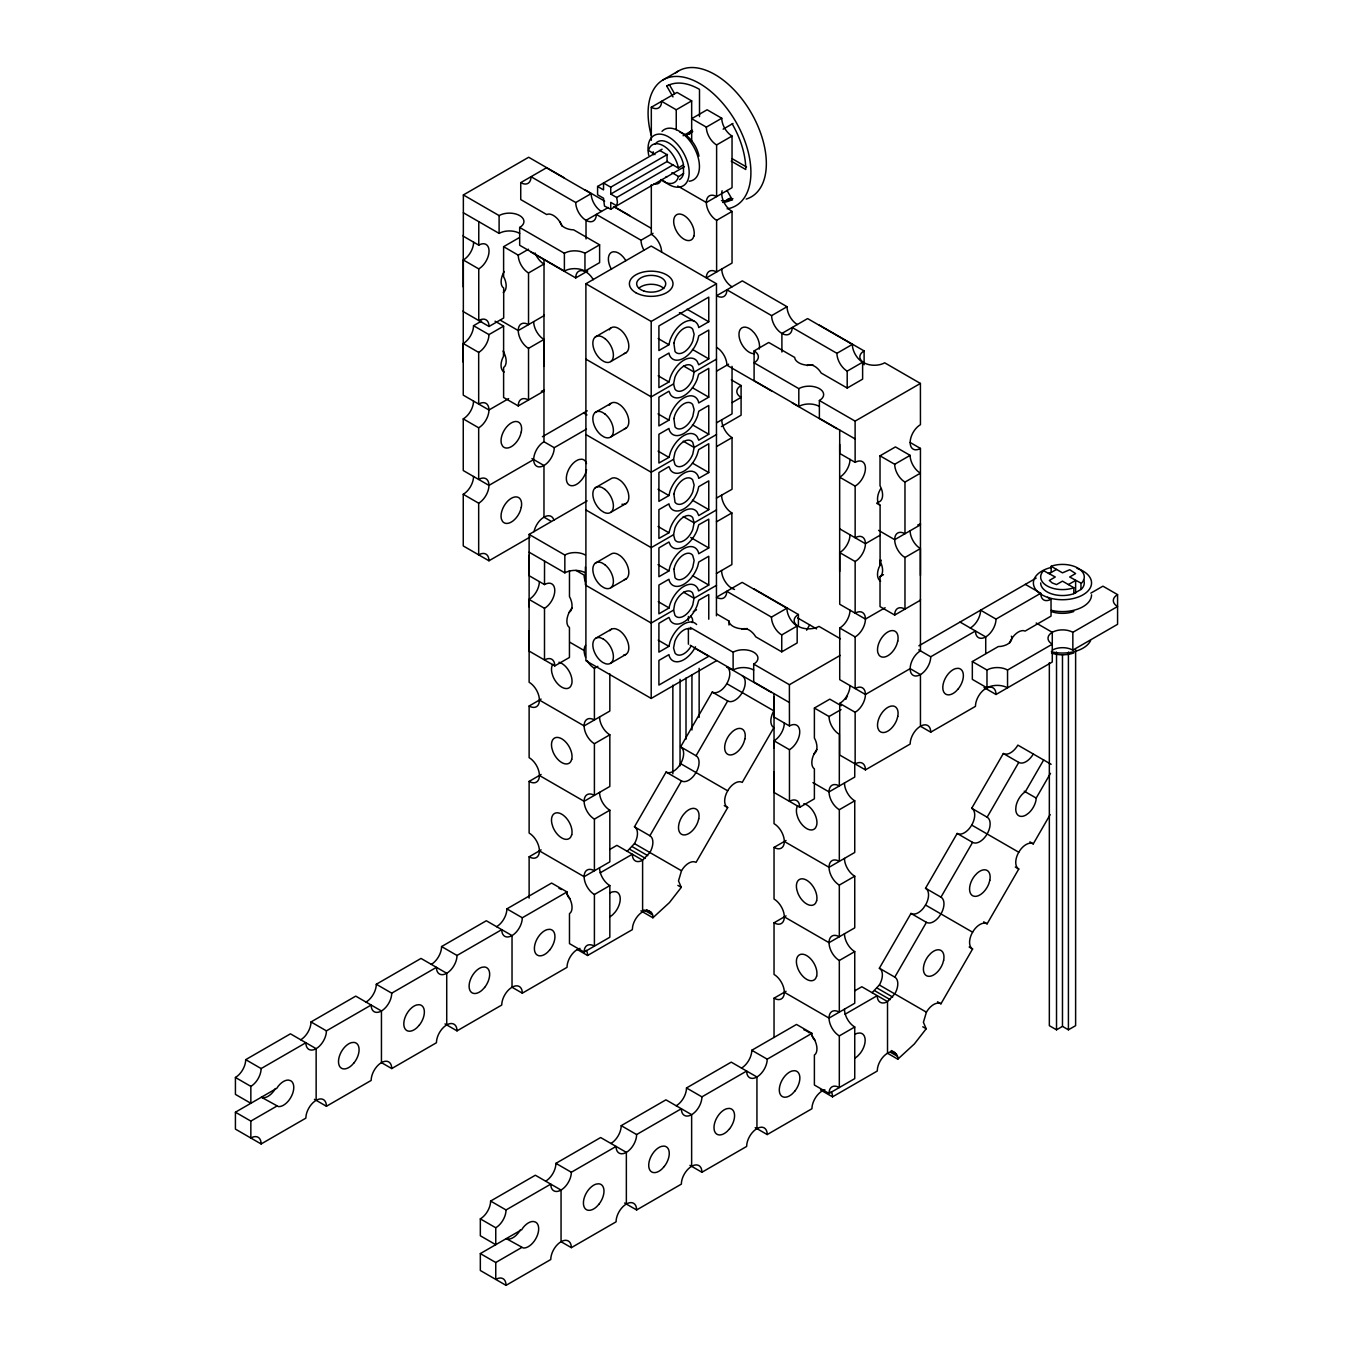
<?xml version="1.0" encoding="UTF-8"?>
<svg xmlns="http://www.w3.org/2000/svg" width="1353" height="1353" viewBox="0 0 1353 1353"><rect width="100%" height="100%" fill="white"/><g stroke="black" fill="none" stroke-linecap="round" stroke-linejoin="round"><path stroke-width="1.5" d="M473.533 476.476A14.545 8.389 -60 0 1 463.25 494.285L463.25 545.936L488.957 560.785L530.105 537.023M473.533 401.08A14.545 8.389 -60 0 1 463.25 418.889L463.25 470.54L488.957 485.389L533.691 459.563A14.545 8.389 -60 0 1 543.974 441.754L543.974 390.104A14.545 8.389 -60 0 1 541.301 391.237M481.668 320.999L473.533 325.701A14.545 8.389 -60 0 1 463.25 343.51L463.25 395.144L488.957 409.993L508.643 398.628M504.145 372.024A14.545 8.389 -60 0 1 502.352 358.748L503.604 356.093L503.604 326.141L488.957 334.597A14.545 8.389 -60 0 1 478.674 352.406L478.674 404.057A14.545 8.389 -60 0 1 488.957 409.993A14.545 8.389 -60 0 1 478.674 427.802L478.674 479.452A14.545 8.389 -60 0 1 488.957 485.389A14.545 8.389 -60 0 1 478.674 503.198L478.674 554.848A14.545 8.389 -60 0 1 488.957 560.785M529.124 898.121L529.124 856.804A14.545 8.389 60 0 0 539.407 850.868L584.124 876.693A14.545 8.389 60 0 0 594.407 894.502L594.407 946.136A14.545 8.389 60 0 0 584.124 952.072L569.478 943.616L569.478 913.664L570.729 912.463A14.545 8.389 60 0 0 570.611 900.523L568.953 897.124A14.545 8.389 60 0 0 566.806 894.029M599.548 792.384A14.545 8.389 60 0 0 609.831 810.193L609.831 861.844L584.124 876.693A14.545 8.389 60 0 1 594.407 870.757L594.407 819.106A14.545 8.389 60 0 1 584.124 801.297L539.407 775.472A14.545 8.389 60 0 1 529.124 781.408L529.124 833.059A14.545 8.389 60 0 1 539.407 850.868M599.548 716.989A14.545 8.389 60 0 0 609.831 734.797L609.831 786.448L584.124 801.297A14.545 8.389 60 0 1 594.407 795.361L594.407 743.71A14.545 8.389 60 0 1 584.124 725.901L539.407 700.076A14.545 8.389 60 0 1 529.124 706.012L529.124 757.663A14.545 8.389 60 0 1 539.407 775.472M529.124 630.616L529.124 682.267A14.545 8.389 60 0 1 539.407 700.076M529.124 606.871L529.124 555.22M543.974 366.359L543.974 314.708M569.478 570.645L569.478 596.622L570.611 598.939A14.545 8.389 60 0 1 570.729 610.88L569.123 612.435M587.134 660.636A14.545 8.389 60 0 0 594.407 668.314L594.407 719.965A14.545 8.389 60 0 0 584.124 725.901L609.831 711.052L609.831 673.879M599.548 867.78A14.545 8.389 60 0 0 609.831 885.589L609.831 937.24L584.124 952.072M774.034 1037.447L774.034 998.193A14.545 8.389 60 0 0 784.317 992.256L829.034 1018.082A14.545 8.389 60 0 0 839.317 1035.891L839.317 1087.541A14.545 8.389 60 0 0 829.034 1093.478L814.388 1085.021L814.388 1055.069L815.639 1053.852A14.545 8.389 60 0 0 815.521 1041.911L813.863 1038.512A14.545 8.389 60 0 0 811.715 1035.417M844.458 933.79A14.545 8.389 60 0 0 854.741 951.599L854.741 1003.25L829.034 1018.082A14.545 8.389 60 0 1 839.317 1012.145L839.317 960.495A14.545 8.389 60 0 1 829.034 942.686L784.317 916.86A14.545 8.389 60 0 1 774.034 922.797L774.034 974.448A14.545 8.389 60 0 1 784.317 992.256M844.458 858.394A14.545 8.389 60 0 0 854.741 876.203L854.741 927.854L829.034 942.686A14.545 8.389 60 0 1 839.317 936.75L839.317 885.099A14.545 8.389 60 0 1 829.034 867.29L784.317 841.465A14.545 8.389 60 0 1 774.034 847.401L774.034 899.052A14.545 8.389 60 0 1 784.317 916.86M774.034 772.022L774.034 823.656A14.545 8.389 60 0 1 784.317 841.465M774.034 748.277L774.034 696.626M841.211 705.725L829.812 699.146L814.388 708.042L814.388 738.028L815.521 740.345A14.545 8.389 60 0 1 815.639 752.285L814.032 753.841M812.933 782.609L829.034 791.894A14.545 8.389 60 0 0 839.317 809.703L839.317 861.354A14.545 8.389 60 0 0 829.034 867.29L854.741 852.458L854.741 800.807A14.545 8.389 60 0 1 844.458 782.998M850.005 685.582A14.545 8.389 -60 0 1 839.723 703.391L839.723 755.042L865.43 769.874L910.163 744.049A14.545 8.389 -60 0 1 920.446 726.24L920.446 674.606A14.545 8.389 -60 0 0 930.729 656.78L975.462 630.972A14.545 8.389 -60 0 0 985.728 636.908L985.728 653.431M850.005 610.186A14.545 8.389 -60 0 1 839.723 627.995L839.723 679.646L865.43 694.478L910.163 668.653A14.545 8.389 -60 0 1 920.446 650.844L920.446 599.21M850.005 534.79A14.545 8.389 -60 0 1 839.723 552.599L839.723 604.25L865.43 619.082L885.116 607.734M844.458 1009.186A14.545 8.389 60 0 0 854.741 1026.995L854.741 1078.629L829.034 1093.478M854.741 762.602L854.741 777.062L829.034 791.894A14.545 8.389 60 0 1 839.317 785.958L839.317 734.324A14.545 8.389 60 0 1 829.034 716.515L814.388 708.042M880.448 489.042L878.824 492.458A14.545 8.389 -60 0 0 878.96 504.246L880.093 505.261L880.093 535.23L865.43 543.703A14.545 8.389 -60 0 1 855.147 561.512L855.147 613.146A14.545 8.389 -60 0 1 865.43 619.082A14.545 8.389 -60 0 1 855.147 636.908L855.147 688.542A14.545 8.389 -60 0 1 865.43 694.478A14.545 8.389 -60 0 1 855.147 712.287L855.147 763.938A14.545 8.389 -60 0 1 865.43 769.874M880.093 535.23L880.093 565.182L878.824 567.854A14.545 8.389 -60 0 0 880.617 581.13M920.446 575.465L920.446 523.814A14.545 8.389 -60 0 1 917.791 524.947M1025.32 584.361L1040.745 593.274A14.545 8.389 -60 0 0 1051.027 599.21L1051.027 616.122L1025.1 631.09L1023.409 630.616A14.545 8.389 -60 0 0 1013.126 636.705L1011.029 639.834A14.545 8.389 -60 0 0 1009.423 643.233M564.387 177.886L528.668 157.252L463.369 194.95L463.335 236.234L478.759 245.147A14.545 8.389 -60 0 1 489.042 251.083A14.545 8.389 -60 0 1 478.759 268.892L478.759 320.526A14.545 8.389 -60 0 1 489.042 326.462L503.688 318.006L503.688 288.054L502.437 286.853A14.545 8.389 -60 0 1 504.212 271.513M478.759 245.147L478.793 221.672M587.151 500.898L529.124 534.401L529.091 575.685L544.498 584.581A14.545 8.389 -60 0 1 554.781 590.517A14.545 8.389 -60 0 1 544.498 608.326L544.498 659.976A14.545 8.389 -60 0 1 554.781 665.913L569.444 657.457L569.444 627.504L568.192 626.287A14.545 8.389 -60 0 1 572.116 607.852M544.498 584.581L544.549 561.106M673.608 610.102L674.741 603.912A14.545 8.389 -60 0 1 692.533 592.834L694.106 597.789L692.753 604.977A14.545 8.389 -60 0 1 674.927 615.26L673.608 610.102L651.199 623.04L585.9 585.342M1050.486 773.358L1036.195 798.084L1035.992 800.299A14.545 8.389 -60 0 1 1028.804 812.95L1026.149 814.929A14.545 8.389 -60 0 1 1015.748 809.212L1016.052 805.948A14.545 8.389 -60 0 1 1023.24 793.298L1025.32 791.759L1043.653 759.997M673.557 383.948L674.927 377.216A14.545 8.389 -60 0 1 692.753 366.934L694.123 372.075L692.753 378.806A14.545 8.389 -60 0 1 674.927 389.089L673.557 383.948L651.199 396.852L585.9 359.154M673.557 459.344L674.927 452.612A14.545 8.389 -60 0 1 692.753 442.33L694.123 447.471L692.753 454.202A14.545 8.389 -60 0 1 674.927 464.485L673.557 459.344L651.199 472.248L585.9 434.55M673.557 534.723L674.927 527.991A14.545 8.389 -60 0 1 692.753 517.709L694.123 522.85L692.753 529.581A14.545 8.389 -60 0 1 674.927 539.864L673.557 534.723L651.199 547.644L585.9 509.946M683.536 173.438L678.343 176.837A21.817 12.6 60 0 1 660.771 179.611M669.109 607.937L669.532 605.823A21.817 12.6 -60 0 1 683.671 586.475A21.817 12.6 -60 0 1 698.03 589.012L698.571 590.94L708.769 585.037L708.769 556.252L698.757 562.036L697.725 566.247A21.817 12.6 -60 0 1 682.927 584.8A21.817 12.6 -60 0 1 669.261 580.741L668.974 579.236L658.911 585.037L658.911 613.839L669.109 607.937L658.234 601.662M668.923 344.761L669.955 340.55A21.817 12.6 -60 0 1 684.753 322.014A21.817 12.6 -60 0 1 698.419 326.056L698.706 327.561L708.769 321.76L708.769 297.119L658.911 325.921L658.911 350.545L668.923 344.761L658.184 338.554M668.923 420.157L669.955 415.946A21.817 12.6 -60 0 1 684.753 397.393A21.817 12.6 -60 0 1 698.419 401.452L698.706 402.957L708.769 397.156L708.769 368.354L698.689 374.189L697.201 379.195A21.817 12.6 -60 0 1 670.479 394.619L668.94 391.22L658.911 397.156L658.911 425.941L668.923 420.157L658.048 413.883M668.923 495.553L669.955 491.342A21.817 12.6 -60 0 1 684.753 472.789A21.817 12.6 -60 0 1 698.419 476.848L698.706 478.353L708.769 472.552L708.769 443.75L698.689 449.585L697.201 454.591A21.817 12.6 -60 0 1 670.479 470.015L668.94 466.616L658.911 472.552L658.911 501.337L668.923 495.553L658.048 489.279M668.923 570.949L669.955 566.721A21.817 12.6 -60 0 1 684.753 548.185A21.817 12.6 -60 0 1 698.419 552.244L698.706 553.749L708.769 547.931L708.769 519.146L698.74 524.795L697.201 529.987A21.817 12.6 -60 0 1 670.479 545.411L668.94 542.012L658.911 547.931L658.911 576.733L668.923 570.949L658.048 564.658M708.769 619.217L708.769 594.542L698.74 600.191L697.201 605.383A21.817 12.6 -60 0 1 670.479 620.807L668.94 617.391L658.911 623.327L658.911 652.129L668.923 646.345L669.955 642.117A21.817 12.6 -60 0 1 696.609 624.528M668.94 382.003L670.479 376.81A21.817 12.6 -60 0 1 697.201 361.386L698.74 364.803L708.769 358.866L708.769 330.064L698.757 335.848L697.725 340.077A21.817 12.6 -60 0 1 682.927 358.613A21.817 12.6 -60 0 1 669.261 354.554L668.974 353.048L658.911 358.866L658.911 387.651L668.94 382.003L658.201 375.796M668.94 457.399L670.479 452.206A21.817 12.6 -60 0 1 697.201 436.782L698.74 440.182L708.769 434.262L708.769 405.46L698.757 411.244L697.725 415.472A21.817 12.6 -60 0 1 682.927 434.009A21.817 12.6 -60 0 1 669.261 429.95L668.974 428.444L658.911 434.262L658.911 463.047L668.94 457.399L658.065 451.107M668.94 532.778L670.479 527.602A21.817 12.6 -60 0 1 697.201 512.178L698.74 515.578L708.769 509.641L708.769 480.856L698.757 486.64L697.725 490.851A21.817 12.6 -60 0 1 682.927 509.404A21.817 12.6 -60 0 1 669.261 505.346L668.974 503.84L658.911 509.641L658.911 538.443L668.94 532.778L658.065 526.503M662.091 149.219L597.586 186.46L597.586 194.781L603.539 198.214L604.47 206.062L610.744 209.225L684.381 166.707M879.738 563.626L881.344 560.21M727.677 790.812A14.545 8.389 -60 0 1 742.222 782.406L773.848 727.626A14.545 8.389 -60 0 1 773.848 710.849L726.798 683.671A14.545 8.389 -60 0 1 712.253 692.076L680.627 746.856A14.545 8.389 -60 0 1 680.627 763.65L727.677 790.812A14.545 8.389 -60 0 0 727.677 807.606L696.051 862.385A14.545 8.389 -60 0 0 681.506 870.774L678.496 880.904L681.286 887.365L669.431 902.586L652.89 917.774L640.899 910.857M972.587 932.2A14.545 8.389 -60 0 1 987.132 923.811L1018.758 869.032A14.545 8.389 -60 0 1 1018.758 852.238L971.708 825.076A14.545 8.389 -60 0 1 957.163 833.465L925.537 888.245A14.545 8.389 -60 0 1 925.537 905.039L972.587 932.2A14.545 8.389 -60 0 0 972.587 948.994L940.961 1003.774A14.545 8.389 -60 0 0 926.416 1012.179L923.406 1022.31L926.196 1028.77L914.34 1043.975L897.8 1059.179L887.517 1053.243L887.517 1001.592L894.79 993.914A14.545 8.389 -60 0 0 894.79 977.12L926.416 922.34A14.545 8.389 -60 0 0 938.83 917.063L940.961 913.951A14.545 8.389 -60 0 0 940.961 897.157L972.587 842.378A14.545 8.389 -60 0 0 987.132 833.972A14.545 8.389 -60 0 0 987.132 817.195L1018.758 762.415A14.545 8.389 -60 0 0 1033.286 754.01M627.183 851.291L634.456 843.612A14.545 8.389 -60 0 0 634.456 826.818L666.082 772.039A14.545 8.389 -60 0 0 678.496 766.762L680.627 763.65M577.308 949.535L587.591 955.472L632.325 929.646L632.68 926.365A14.545 8.389 -60 0 1 642.607 911.837L642.607 860.187L649.88 852.508A14.545 8.389 -60 0 0 649.88 835.731L681.506 780.952A14.545 8.389 -60 0 0 693.92 775.658L696.051 772.546A14.545 8.389 -60 0 0 696.051 755.752L727.677 700.972A14.545 8.389 -60 0 0 742.222 692.584A14.545 8.389 -60 0 0 742.222 675.79M806.591 630.194L809.652 624.9M872.093 992.679L879.365 985.001A14.545 8.389 -60 0 0 879.365 968.224L910.992 913.444A14.545 8.389 -60 0 0 923.406 908.151L925.537 905.039M971.708 825.076A14.545 8.389 -60 0 0 971.708 808.282L1003.334 753.503A14.545 8.389 -60 0 0 1017.862 745.114L1051.129 764.31M1018.758 852.238A14.545 8.389 -60 0 1 1033.286 843.849L1050.165 814.624M1049.336 573.571L1056.524 569.41M503.248 292.485L504.855 290.929A14.545 8.389 60 0 0 504.737 278.989L503.604 276.672L503.604 246.686L519.028 237.79M910.112 530.765A14.545 8.389 60 0 0 920.395 548.574L920.395 600.225L894.688 615.057L880.025 606.601L880.025 576.632L881.158 575.617A14.545 8.389 60 0 0 881.293 563.829L879.687 560.413M1083.533 579.676A21.817 12.6 0 0 1 1081.368 589.231L1073.386 593.849A21.817 12.6 0 0 1 1040.66 582.94M663.139 79.844L678.563 70.931M673.016 96.926L666.775 86.135L669.346 84.647L674.538 93.645M562.222 226.357A14.545 8.389 60 0 0 560.565 222.957L558.417 219.862A14.545 8.389 60 0 0 548.134 214.078L546.697 214.552L520.736 199.567L520.736 182.638L546.443 167.806L591.16 193.631A14.545 8.389 60 0 0 601.442 211.44M651.317 140.306L651.317 107.242L677.024 92.41L691.671 100.866L691.671 140.661M651.317 107.242A14.545 8.389 60 0 0 661.6 101.306L676.246 109.779L691.671 100.866M683.113 135.757L691.671 130.818L690.419 132.019A14.545 8.389 60 0 0 689.421 134.336M685.43 135.757L692.753 131.529M520.736 182.638A14.545 8.389 60 0 0 531.019 176.702L575.735 202.527L591.16 193.631M721.758 118.235L707.095 109.779L691.671 118.675L706.334 127.131L721.758 118.235A14.545 8.389 60 0 0 732.041 136.044L732.041 187.695L706.334 202.527L677.701 186.004M610.744 209.225L610.744 202.358L616.68 205.791L617.425 202.071L616.68 197.487L610.744 194.054L610.744 187.188L667.469 154.445M610.744 194.054L667.469 161.295M723.128 129.161L732.971 123.478M616.68 197.487L673.405 164.728M503.604 246.686L518.25 255.159L528.533 249.223M608.309 207.483L586.018 220.336L586.018 238.94M722.096 190.756A14.545 8.389 60 0 0 732.041 211.44L732.041 263.074L706.334 277.923A14.545 8.389 60 0 1 716.616 271.987L716.616 220.336A14.545 8.389 60 0 1 706.334 202.527A14.545 8.389 60 0 1 716.616 196.591L716.616 144.94L732.041 136.044M659.841 150.521L667.046 154.682L667.046 161.548L678.343 168.06L683.485 164.643A21.817 12.6 60 0 0 670.598 144.162A21.817 12.6 60 0 0 655.224 144.044M500.356 320.221L518.25 330.555A14.545 8.389 60 0 1 528.533 324.619L528.533 272.968L543.957 264.055A14.545 8.389 60 0 1 535.061 252.977M519.67 227.456L564.387 253.282A14.545 8.389 0 0 1 584.953 253.282L599.616 244.825L599.616 262.634L584.953 271.09A14.545 8.389 0 0 0 564.387 271.09L519.67 245.265L519.67 227.456A14.545 8.389 0 0 0 519.67 215.584A14.545 8.389 0 0 0 499.105 215.584L463.369 194.95M531.019 252.098L575.735 277.923L587.743 270.989M575.735 202.527A14.545 8.389 60 0 0 586.018 220.336A14.545 8.389 60 0 0 596.301 214.4L641.034 240.225L653.025 233.308M721.487 200.582L725.208 200.954L730.028 198.164M716.481 660.738L651.199 698.436L585.9 660.738L585.9 283.758L651.199 246.06L716.481 283.758L716.447 615.818M716.616 220.336L732.041 211.44M503.079 350.985L504.737 354.385A14.545 8.389 60 0 1 504.855 366.325L503.604 367.526L503.604 397.478L518.25 405.934A14.545 8.389 60 0 1 528.533 399.998L528.533 348.364L543.957 339.451A14.545 8.389 60 0 1 533.674 321.642M595.32 336.982L610.744 328.069M585.9 283.758L651.199 321.456L716.481 283.758M518.25 405.934L543.957 391.102L543.957 339.451M610.93 361.454L626.354 352.541M542.401 436.715L587.253 410.822M595.32 412.377L610.744 403.465M787.04 306.708L742.323 280.883L716.616 295.732A14.545 8.389 60 0 0 726.899 289.796L771.616 315.621L787.04 306.708A14.545 8.389 60 0 0 797.323 324.517M534.029 531.678A14.545 8.389 -60 0 1 543.974 517.15L543.974 465.5A14.545 8.389 -60 0 0 554.256 447.691L586.458 429.104M716.481 359.154L694.123 372.075L683.485 365.936M716.616 371.128L728.607 364.194M819.377 406.441A14.545 8.389 0 0 0 798.811 406.441L754.095 380.616L754.095 350.934L768.741 342.478L794.685 357.446L795.107 359.137A14.545 8.389 0 0 0 805.509 365.006L809.28 365.259A14.545 8.389 0 0 0 813.035 364.955M610.93 436.85L626.354 427.937M732.159 402.568L741.089 397.393A14.545 8.389 0 0 1 741.089 385.52L731.33 379.889M595.32 487.756L610.744 478.861A14.545 8.389 60 0 1 617.763 478.81L620.452 480.518A14.545 8.389 60 0 1 628.807 496.111A14.545 8.389 60 0 1 621.957 504.263M716.616 422.779L732.041 413.866L732.041 366.359M781.899 352.017L781.899 333.43A14.545 8.389 60 0 0 792.181 327.494L836.915 353.319L852.339 344.406A14.545 8.389 60 0 0 862.622 362.215L862.622 379.144L847.198 388.04L821.254 373.073L819.58 370.654A14.545 8.389 60 0 0 809.297 364.853L807.2 365.564M721.42 426.567L741.089 415.202L741.089 385.52M716.481 434.55L694.123 447.471L683.248 441.179M716.616 446.524L732.041 437.611A14.545 8.389 60 0 1 721.758 419.802M847.198 388.04L847.198 371.128L862.622 362.215M610.93 512.246L626.354 503.333M595.32 563.152L610.744 554.256A14.545 8.389 60 0 1 617.763 554.206L620.452 555.914A14.545 8.389 60 0 1 628.604 569.867A14.545 8.389 60 0 1 624.342 579.642M716.447 498.09L732.041 489.262L732.041 437.611M754.095 350.934A14.545 8.389 0 0 1 754.095 362.807L798.811 388.632A14.545 8.389 0 0 1 819.377 388.632A14.545 8.389 0 0 1 819.377 400.505L855.113 421.121L920.412 383.44L920.446 424.673A14.545 8.389 -60 0 0 910.163 442.482L920.446 448.418L920.395 524.829L894.688 539.678L878.587 530.376M716.481 509.946L694.123 522.85L683.248 516.575M716.447 521.835L731.872 512.939A14.545 8.389 60 0 1 721.589 495.113M610.93 587.642L626.354 578.729M877.353 502.318A14.545 8.389 60 0 0 881.293 488.433L880.025 485.761L880.025 455.826L895.449 446.913L910.112 455.369A14.545 8.389 60 0 0 920.395 473.178L904.971 482.091L904.971 533.742A14.545 8.389 60 0 0 894.688 539.678A14.545 8.389 60 0 0 904.971 557.487L904.971 609.121A14.545 8.389 60 0 0 894.688 615.057M880.025 455.826L894.688 464.282L910.112 455.369M595.963 638.126L611.387 629.23M716.447 573.486L731.872 564.573L731.872 512.939M716.481 585.342L694.072 598.28L683.468 592.124M529.124 706.012L541.115 699.078M594.407 668.314L597.84 666.336M693.277 611.708L696.524 609.814M610.271 663.444L625.695 654.548M786.888 608.207L742.154 582.382L716.447 597.231A14.545 8.389 60 0 0 726.73 591.295L771.464 617.12L786.888 608.207A14.545 8.389 60 0 0 797.171 626.016L797.171 642.946L781.746 651.842L755.82 636.874L754.128 634.456A14.545 8.389 60 0 0 743.846 628.655L741.748 629.365M904.971 557.487L920.395 548.574M880.025 576.632L883.458 574.653M781.746 651.842L781.746 634.929L797.171 626.016M529.124 781.408L541.115 774.474M594.407 743.71L609.831 734.797M690.182 627.42L733.123 652.214A14.545 8.389 0 0 1 753.689 652.214A14.545 8.389 0 0 1 753.689 664.086L789.408 684.719L840.196 655.393M529.124 856.804L541.115 849.87M594.407 819.106L609.831 810.193M1051.18 566.315L1051.569 566.095A21.817 12.6 0 0 1 1077.901 568.091A21.817 12.6 0 0 1 1081.368 583.295L1069.665 577.004L1075.618 573.571L1069.749 569.731L1062.477 572.843L1051.18 566.315L1051.18 572.251L1048.423 573.435M918.873 645.821L1036.178 578.103M960.038 622.059L985.728 636.908A14.545 8.389 -60 0 0 996.011 619.099L1040.745 593.274M829.034 716.515L841.042 709.581M314.437 1099.329L326.428 1106.264L371.162 1080.438A14.545 8.389 -60 0 1 381.445 1062.629L381.445 1010.979A14.545 8.389 -60 0 1 371.162 1005.042L326.428 1030.868A14.545 8.389 -60 0 1 316.145 1048.676A14.545 8.389 -60 0 1 305.863 1042.74L261.129 1068.566A14.545 8.389 -60 0 1 250.846 1086.374L250.846 1103.287L235.422 1094.391L235.422 1077.462A14.545 8.389 -60 0 0 245.705 1059.653L290.438 1033.827L316.145 1048.676L316.145 1100.327A14.545 8.389 -60 0 0 305.863 1118.136L261.129 1143.961L235.422 1129.112L235.422 1112.2L276.807 1088.302L278.244 1086.171A14.545 8.389 -60 0 1 288.527 1080.083L290.675 1080.709A14.545 8.389 -60 0 1 291.724 1095.71A14.545 8.389 -60 0 1 278.464 1106.602L261.366 1097.215L263.04 1097.706A14.545 8.389 -60 0 0 275.437 1088.488M300.721 1039.764A14.545 8.389 -60 0 0 311.004 1021.955L355.738 996.129L381.445 1010.979A14.545 8.389 -60 0 0 391.727 993.17L436.444 967.344A14.545 8.389 -60 0 0 446.727 973.281L446.727 1024.931A14.545 8.389 -60 0 0 436.444 1042.74L391.727 1068.566L381.445 1062.629A14.545 8.389 -60 0 1 391.727 1068.566M366.02 1002.066A14.545 8.389 -60 0 0 376.303 984.257L421.02 958.431L446.727 973.281A14.545 8.389 -60 0 0 457.01 955.472L501.743 929.646A14.545 8.389 -60 0 0 512.026 935.583L512.026 987.233A14.545 8.389 -60 0 0 501.743 1005.042L457.01 1030.868L445.019 1023.933M431.303 964.368A14.545 8.389 -60 0 0 441.585 946.559L486.319 920.75L512.026 935.583A14.545 8.389 -60 0 0 522.309 917.774L567.025 891.948A14.545 8.389 -60 0 0 570.053 898.612M496.602 926.687A14.545 8.389 -60 0 0 506.885 908.878L551.601 883.052L567.025 891.948M609.746 849.481L616.9 845.354L642.607 860.187A14.545 8.389 -60 0 1 632.325 854.25L600.123 872.854M1036.178 623.023L1052.279 632.325A14.545 8.389 0 0 0 1052.279 644.197L1007.545 670.023L1007.545 687.831A14.545 8.389 0 0 0 986.98 687.831L972.333 679.375L972.333 661.566L998.294 646.565L1000.865 646.396A14.545 8.389 0 0 0 1011.266 640.527L1011.807 638.362A14.545 8.389 0 0 0 1011.351 636.181M1090.822 593.155L1102.915 586.17L1117.578 594.627L1117.578 624.308L1072.844 650.133A14.545 8.389 0 0 0 1052.279 650.133M594.407 894.502L609.831 885.589M984.02 687.561L996.011 694.478L1052.279 662.006L1052.279 632.325A14.545 8.389 0 0 1 1072.844 632.325L1117.578 606.499A14.545 8.389 0 0 1 1117.578 594.627M235.422 1112.2L250.846 1121.096L276.79 1106.128M784.317 722.992A14.545 8.389 -60 0 1 774.034 740.801L774.034 792.452L799.741 807.284L814.388 798.828L814.388 768.859L813.254 767.844A14.545 8.389 -60 0 1 813.136 756.039L814.743 752.64A14.545 8.389 -60 0 1 816.857 749.494M930.729 732.176A14.545 8.389 -60 0 0 920.446 726.24L930.729 732.176L975.462 706.351A14.545 8.389 -60 0 1 985.728 688.542A14.545 8.389 -60 0 1 996.011 694.478M774.034 847.401L786.025 840.484M839.317 809.703L854.741 800.807M522.309 993.17A14.545 8.389 -60 0 0 512.026 987.233L522.309 993.17L567.025 967.344A14.545 8.389 -60 0 1 579.98 948.402M774.034 922.797L786.025 915.88M839.317 885.099L854.741 876.203M774.034 998.193L786.025 991.275M839.317 960.495L854.741 951.599M571.338 1247.652A14.545 8.389 -60 0 0 561.055 1241.716L571.338 1247.652L616.072 1221.827A14.545 8.389 -60 0 1 626.354 1204.018L626.354 1152.367A14.545 8.389 -60 0 1 616.072 1146.431L571.338 1172.256A14.545 8.389 -60 0 1 561.055 1190.065A14.545 8.389 -60 0 1 550.772 1184.129L506.039 1209.954A14.545 8.389 -60 0 1 495.756 1227.763L495.756 1244.692L480.332 1235.779L480.332 1218.867A14.545 8.389 -60 0 0 490.615 1201.058L535.348 1175.233L561.055 1190.065L561.055 1241.716A14.545 8.389 -60 0 0 550.772 1259.525L506.039 1285.35L480.332 1270.501L480.332 1253.588L521.717 1229.691L523.154 1227.56A14.545 8.389 -60 0 1 533.437 1221.488L535.585 1222.097A14.545 8.389 -60 0 1 536.634 1237.099A14.545 8.389 -60 0 1 523.374 1248.007L506.276 1238.621L507.95 1239.094A14.545 8.389 -60 0 0 520.347 1229.877M545.631 1181.169A14.545 8.389 -60 0 0 555.914 1163.36L600.647 1137.535L626.354 1152.367A14.545 8.389 -60 0 0 636.62 1134.558L681.354 1108.733A14.545 8.389 -60 0 0 691.637 1114.669L691.637 1166.32A14.545 8.389 -60 0 0 681.354 1184.129L636.62 1209.954L624.629 1203.037M610.93 1143.471A14.545 8.389 -60 0 0 621.213 1125.662L665.93 1099.837L691.637 1114.669A14.545 8.389 -60 0 0 701.919 1096.86L746.653 1071.052A14.545 8.389 -60 0 0 756.936 1076.988L756.936 1128.622A14.545 8.389 -60 0 0 746.653 1146.431L701.919 1172.256L689.929 1165.339M676.212 1105.773A14.545 8.389 -60 0 0 686.495 1087.964L731.229 1062.139L756.936 1076.988A14.545 8.389 -60 0 0 767.219 1059.179L811.935 1033.354A14.545 8.389 -60 0 0 814.946 1040M741.512 1068.075A14.545 8.389 -60 0 0 751.794 1050.266L796.511 1024.441L811.935 1033.354M854.656 990.886L861.81 986.743L887.517 1001.592A14.545 8.389 -60 0 1 877.234 995.656L845.033 1014.243M839.317 1035.891L854.741 1026.995M480.332 1253.588L495.756 1262.501L521.7 1247.517M755.211 1127.641L767.219 1134.558L811.935 1108.733A14.545 8.389 -60 0 1 824.89 1089.808M820.51 1089.943L832.501 1096.86L877.234 1071.052L877.59 1067.771A14.545 8.389 -60 0 1 887.517 1053.243C892.101 1049.691 898.578 1053.429 897.8 1059.179M1049.336 662.733L1049.336 1025.675L1056.524 1029.819L1062.477 1026.386L1068.413 1029.819L1075.618 1025.675L1075.618 649.525M1073.825 587.709L1073.386 587.912A21.817 12.6 0 0 1 1047.053 585.9A21.817 12.6 0 0 1 1043.586 570.695L1055.272 577.004L1049.336 580.437L1052.194 582.94L1056.524 584.581L1062.477 581.147L1073.825 587.709L1073.825 593.646M1073.825 611.455L1073.386 611.657A21.817 12.6 0 0 1 1051.569 611.657M1073.825 652.907L1073.386 653.11A21.817 12.6 0 0 1 1051.569 653.11M642.607 911.837C647.191 908.303 653.668 912.04 652.89 917.774M725.208 200.954L732.869 198.587M1068.413 584.581L1075.618 580.437L1075.618 593.088M754.5 353.64L752.031 353.437A14.545 8.389 60 0 1 738.975 334.614A14.545 8.389 60 0 1 751.794 330.369L754.298 332.956A14.545 8.389 60 0 1 759.219 349.091M666.116 176.617L667.046 176.719M732.007 158.605L746.518 166.994M731.246 161.142L745.774 169.514A65.434 37.783 60 0 0 732.21 123.918M655.004 154.597L648.544 150.403A21.817 12.6 60 0 1 663.444 145.803A21.817 12.6 60 0 1 678.343 167.62L678.343 168.06M671.917 172.66L678.394 176.414M597.586 186.46L603.539 189.894L603.539 183.027L610.744 187.188M584.953 189.758L604.639 201.123M615.378 207.313L629.686 215.584M819.377 325.109L864.11 350.934L864.11 364.786M920.412 383.44L884.676 362.807A14.545 8.389 0 0 1 864.11 362.807A14.545 8.389 0 0 1 864.11 350.934M613.518 206.535L651.097 228.217M852.339 344.406L807.606 318.581L781.899 333.43A14.545 8.389 60 0 1 771.616 315.621M599.616 244.825L573.638 229.841L571.084 229.655A14.545 8.389 0 0 1 560.666 223.786L560.125 221.621M687.003 309.194L708.769 321.76M679.426 312.644L693.937 321.016M463.369 212.759L499.105 233.392A14.545 8.389 0 0 1 519.67 233.392M839.723 528.854L865.43 543.703A14.545 8.389 -60 0 0 855.147 537.767L855.147 486.116A14.545 8.389 -60 0 0 865.43 468.307A14.545 8.389 -60 0 0 855.147 462.371L855.113 438.93L819.377 418.314L819.377 400.505M771.616 391.017L726.899 365.192A14.545 8.389 60 0 0 716.616 347.383M792.181 402.89L836.915 428.715M692.448 349.429L708.769 358.866M855.147 462.371L839.723 453.458L839.689 430.034M692.448 387.736L708.769 397.156M855.147 486.116L839.723 477.203A14.545 8.389 -60 0 0 850.005 459.394M1047.594 597.231L1051.027 599.21M473.618 242.17A14.545 8.389 -60 0 1 463.335 259.979L478.759 268.892M876.659 503.282L880.093 505.261M692.448 424.825L708.769 434.262M495.046 321.185L503.604 326.141M489.042 326.462L463.335 311.63L463.335 259.979M996.011 619.099L980.604 610.186A14.545 8.389 -60 0 1 970.321 627.995M473.533 325.701L488.957 334.597M692.448 463.115L708.769 472.552M839.723 552.599L855.147 561.512M463.25 343.51L478.674 352.406M583.549 412.953L586.982 414.931M972.333 661.566L986.98 670.023A14.545 8.389 0 0 1 1007.545 670.023M692.448 500.221L708.769 509.641M918.738 649.863L930.729 656.78M543.974 441.754L554.256 447.691M690.639 537.462L708.769 547.931M839.723 627.995L855.147 636.908M463.25 418.889L478.674 427.802M531.966 458.566L543.974 465.5A14.545 8.389 -60 0 1 533.691 459.563M753.689 588.69L798.405 614.516A14.545 8.389 0 0 0 798.405 626.388A14.545 8.389 0 0 0 818.971 626.388L840.416 638.768M797.661 617.966L816.586 628.891M1003.334 753.503L1018.758 762.415M692.448 575.617L708.769 585.037M1024.204 791.167L1036.195 798.084M716.87 614.042L728.979 621.044L729.402 622.735A14.545 8.389 0 0 0 739.803 628.587L743.575 628.857A14.545 8.389 0 0 0 747.33 628.536M550.823 521.108L543.974 517.15A14.545 8.389 -60 0 1 553.901 520.212M839.723 703.391L855.147 712.287M463.25 494.285L478.674 503.198M529.124 534.401L564.844 555.034A14.545 8.389 0 0 1 585.409 555.034M575.989 570.408L584.124 575.11A14.545 8.389 60 0 0 585.511 581.841M529.124 552.21L564.844 572.843A14.545 8.389 0 0 1 585.409 572.843M690.182 645.229L733.123 670.023A14.545 8.389 0 0 1 753.689 670.023M799.741 807.284A14.545 8.389 -60 0 0 789.459 801.348L789.459 749.697A14.545 8.389 -60 0 0 799.741 731.888A14.545 8.389 -60 0 0 789.459 725.952L789.408 702.528L753.689 681.895L753.689 664.086M694.258 647.901L708.769 656.273L658.911 685.075L658.911 660.433L668.974 654.632L669.261 656.137A21.817 12.6 -60 0 0 695.51 646.802M726.73 666.691L771.464 692.516M971.708 808.282L987.132 817.195M1029.87 841.87L1033.286 843.849M658.184 640.138L668.923 646.345M789.459 725.952L774.034 717.056L773.984 693.632M712.253 692.076L727.677 700.972M957.163 833.465L972.587 842.378M1015.325 867.053L1018.758 869.032M539.373 581.621A14.545 8.389 -60 0 1 529.091 599.43L544.498 608.326M774.034 740.801L789.459 749.697M569.816 642.235L584.124 650.505M554.781 665.913L529.091 651.064L529.091 599.43M680.627 746.856L696.051 755.752M925.537 888.245L940.961 897.157M983.699 921.833L987.132 923.811M666.082 772.039L681.506 780.952M724.244 805.627L727.677 807.606M910.992 913.444L926.416 922.34M969.154 947.015L972.587 948.994M634.456 826.818L649.88 835.731M879.365 968.224L894.79 977.12M937.528 1001.795L940.961 1003.774M634.456 843.612L681.506 870.774M879.365 985.001L926.416 1012.179M632.325 846.724L647.749 855.637M877.234 988.13L892.659 997.026M629.838 849.346L645.263 858.242M874.748 990.734L890.173 999.647M677.87 885.386L681.286 887.365M922.763 1026.792L926.196 1028.77M891.356 1050.537L894.79 1052.516M646.379 909.673L651.52 912.632M891.272 1051.061L896.413 1054.038M643.977 909.96L652.535 914.899M890.595 1052.346L897.445 1056.304M506.885 908.878L522.309 917.774M751.794 1050.266L767.219 1059.179M441.585 946.559L457.01 955.472M686.495 1087.964L701.919 1096.86M376.303 984.257L391.727 993.17M621.213 1125.662L636.62 1134.558M311.004 1021.955L326.428 1030.868M555.914 1163.36L571.338 1172.256M245.705 1059.653L261.129 1068.566M490.615 1201.058L506.039 1209.954M235.422 1077.462L250.846 1086.374M480.332 1218.867L495.756 1227.763M727.018 190.485L732.21 199.483A65.434 37.783 60 0 1 722.637 202.443M683.485 165.1L683.485 173.86A21.817 12.6 60 0 1 679.494 179.543M653.161 151.756L653.482 154.699M1080.962 583.515L1080.962 589.451M1072.844 632.325L1072.844 650.133M1068.413 652.112L1068.413 1029.819M1062.477 655.004L1062.477 1026.386M1056.524 652.112L1056.524 1029.819M986.98 670.023L986.98 687.831M880.025 560.835L880.025 564.844M855.113 421.121L855.113 438.93M839.672 444.393L839.672 571.44M798.811 388.632L798.811 406.441M798.405 614.516L798.405 626.388M789.408 684.719L789.408 702.528M733.123 652.214L733.123 670.023M728.979 621.044L728.979 625.001M699.501 116.612L699.501 89.383A65.434 37.783 60 0 0 666.775 86.135M699.146 668.331L699.146 717.394M698.909 156.187L698.909 155.747A21.817 12.6 60 0 0 680.018 132.239M691.941 675.13L691.941 729.994M688.389 616.494L688.389 620.452M688.389 628.367L688.389 644.197M686.005 678.022L686.005 739.212M680.052 679.341L680.052 765.866M676.246 109.779L676.246 129.736M672.847 685.21L672.847 773.831M651.317 184.701L651.317 234.289A14.545 8.389 60 0 1 661.6 252.098M651.199 321.456L651.199 698.436M585.409 566.907L585.409 584.716M584.953 253.282L584.953 271.09M564.844 555.034L564.844 572.843M564.387 253.282L564.387 271.09M544.041 260.114L543.957 315.706L518.25 330.555A14.545 8.389 60 0 0 528.533 348.364M503.604 351.695L503.604 355.687M499.105 215.584L499.105 233.392M495.756 1262.501L495.756 1279.414A14.545 8.389 -60 0 1 506.039 1285.35M463.25 235.27L463.25 286.921M463.25 310.666L463.25 362.3M250.846 1121.096L250.846 1138.008A14.545 8.389 -60 0 1 261.129 1143.961M662.023 131.376A29.089 16.794 60 0 1 694.038 147.426A29.089 16.794 60 0 1 689.151 181.217M648.73 155.324A29.089 16.794 60 0 1 666.792 135.96A29.089 16.794 60 0 1 689.083 174.554A29.089 16.794 60 0 1 663.274 180.524M732.497 199.838A72.707 41.977 60 0 1 728.235 198.925M675.553 72.994A72.707 41.977 60 0 1 752.065 114.295A72.707 41.977 60 0 1 746.213 199.077M651.182 135.199A72.707 41.977 60 0 1 678.462 76.495A72.707 41.977 60 0 1 744.759 140.78A72.707 41.977 60 0 1 727.102 208.819M689.573 133.998A14.545 8.389 60 0 1 692.229 130.209M585.511 657.237A14.545 8.389 60 0 1 585.511 645.364M552.802 664.306A14.545 8.389 60 0 0 551.872 672.779L552.92 676.246A14.545 8.389 60 0 0 570.729 686.275L571.727 683.975A14.545 8.389 60 0 0 558.992 662.26M558.992 888.431A14.545 8.389 60 0 1 561.647 889.53M726.798 666.894A14.545 8.389 -60 0 1 726.798 683.671M610.085 916.657A14.545 8.389 -60 0 0 612.74 914.696L615.209 912.04A14.545 8.389 -60 0 0 614.989 891.61L612.503 891.898A14.545 8.389 -60 0 0 609.831 893.065M316.145 1100.327A14.545 8.389 -60 0 1 326.428 1106.264M446.727 1024.931A14.545 8.389 -60 0 1 457.01 1030.868M586.221 950.33A14.545 8.389 -60 0 1 587.591 955.472M854.995 1058.063A14.545 8.389 -60 0 0 857.65 1056.084L860.119 1053.446A14.545 8.389 -60 0 0 859.899 1032.999L857.413 1033.286A14.545 8.389 -60 0 0 854.741 1034.453M626.354 1204.018A14.545 8.389 -60 0 1 636.62 1209.954M691.637 1166.32A14.545 8.389 -60 0 1 701.919 1172.256M756.936 1128.622A14.545 8.389 -60 0 1 767.219 1134.558M831.131 1091.719A14.545 8.389 -60 0 1 832.501 1096.86M797.712 805.695A14.545 8.389 60 0 0 796.782 814.185L797.83 817.635A14.545 8.389 60 0 0 815.639 827.681L816.637 825.381A14.545 8.389 60 0 0 803.902 803.648M803.902 1029.836A14.545 8.389 60 0 1 809.212 1032.829M690.706 616.258A14.545 8.389 0 0 1 692.161 622.634M845.845 699.332A14.545 8.389 -60 0 1 847.468 695.932M586.509 463.555A14.545 8.389 -60 0 0 581.655 459.208L579.152 459.496A14.545 8.389 -60 0 0 566.332 478.556A14.545 8.389 -60 0 0 579.388 482.294L581.858 479.655A14.545 8.389 -60 0 0 586.576 469.66M528.533 272.968A14.545 8.389 60 0 1 518.25 255.159M1090.569 640.612A29.089 16.794 0 0 1 1051.349 651.774M1091.55 594.813A29.089 16.794 0 0 1 1051.349 610.321M1077.022 568.395A29.089 16.794 0 0 1 1083.922 594.271A29.089 16.794 0 0 1 1038.647 592.563A29.089 16.794 0 0 1 1051.349 567.414M904.971 482.091A14.545 8.389 60 0 1 894.688 464.282M920.446 448.418A14.545 8.389 -60 0 1 910.163 442.482M781.746 634.929A14.545 8.389 60 0 1 771.464 617.12M734.544 589.451A14.545 8.389 60 0 1 721.589 570.509M732.041 286.819A14.545 8.389 60 0 1 721.758 269.01M716.616 144.94A14.545 8.389 60 0 1 706.334 127.131M575.735 277.923A14.545 8.389 60 0 1 582.094 270.617A14.545 8.389 60 0 1 593.29 279.665M847.198 371.128A14.545 8.389 60 0 1 836.915 353.319M661.245 179.577A14.545 8.389 60 0 1 653.973 183.771M644.045 250.356A14.545 8.389 60 0 1 641.034 240.225M611.488 269.365A14.545 8.389 60 0 1 613.416 251.776L615.886 251.979A14.545 8.389 60 0 1 625.847 260.655M623.547 655.14A14.545 8.389 60 0 0 628.519 644.755A14.545 8.389 60 0 0 618.71 630.109L616.038 628.925A14.545 8.389 60 0 0 609.729 630.684M691.214 645.922A14.545 8.389 -60 0 1 675.012 653.059L673.557 647.986L674.859 641.271A14.545 8.389 -60 0 1 691.011 629.23M609.273 405.207A14.545 8.389 60 0 1 617.763 403.414L620.452 405.139A14.545 8.389 60 0 1 628.604 419.075A14.545 8.389 60 0 1 624.342 428.85M609.273 329.811A14.545 8.389 60 0 1 617.763 328.018L620.452 329.743A14.545 8.389 60 0 1 628.604 343.679A14.545 8.389 60 0 1 624.342 353.454M638.684 288.392A14.545 8.389 0 0 1 663.866 288.561M673.879 343.138L675.012 351.476A14.545 8.389 -60 0 0 692.821 340.922L694.123 334.208L692.668 329.134A14.545 8.389 -60 0 0 674.859 339.688L673.879 343.138M673.879 418.534L675.012 426.871A14.545 8.389 -60 0 0 692.821 416.318L694.123 409.604L692.668 404.53A14.545 8.389 -60 0 0 674.859 415.083L673.879 418.534M673.879 493.93L675.012 502.267A14.545 8.389 -60 0 0 692.821 491.714L694.123 485L692.668 479.926A14.545 8.389 -60 0 0 674.859 490.479L673.879 493.93M673.879 569.325L675.012 577.663A14.545 8.389 -60 0 0 692.821 567.11L694.123 560.396L692.668 555.322A14.545 8.389 -60 0 0 674.859 565.875L673.879 569.325M521.294 431.962L520.296 435.412A14.545 8.389 -60 0 1 502.487 445.949L501.422 443.699A14.545 8.389 -60 0 1 511.197 422.982A14.545 8.389 -60 0 1 521.294 431.962M521.294 507.358L520.296 510.808A14.545 8.389 -60 0 1 502.487 521.328L501.422 519.095A14.545 8.389 -60 0 1 511.197 498.378A14.545 8.389 -60 0 1 521.294 507.358M698.74 818.853L697.742 822.303A14.545 8.389 -60 0 1 681.591 834.311A14.545 8.389 -60 0 1 683.536 814.489L685.988 811.834A14.545 8.389 -60 0 1 698.74 818.853M744.911 738.873L743.913 742.323A14.545 8.389 -60 0 1 727.762 754.331A14.545 8.389 -60 0 1 729.69 734.51L732.159 731.872A14.545 8.389 -60 0 1 744.911 738.873M897.766 641.051L896.768 644.518A14.545 8.389 -60 0 1 878.96 655.038L877.894 652.806A14.545 8.389 -60 0 1 887.669 632.071A14.545 8.389 -60 0 1 897.766 641.051M897.766 716.447L896.768 719.897A14.545 8.389 -60 0 1 878.96 730.434L877.894 728.202A14.545 8.389 -60 0 1 887.669 707.467A14.545 8.389 -60 0 1 897.766 716.447M943.65 960.241L942.652 963.691A14.545 8.389 -60 0 1 926.501 975.699A14.545 8.389 -60 0 1 928.429 955.878L930.898 953.239A14.545 8.389 -60 0 1 943.65 960.241M989.821 880.279L988.823 883.729A14.545 8.389 -60 0 1 972.672 895.737A14.545 8.389 -60 0 1 974.6 875.915L977.069 873.26A14.545 8.389 -60 0 1 989.821 880.279M693.92 235.997L692.939 238.297A14.545 8.389 60 0 1 675.13 228.268L674.065 224.818A14.545 8.389 60 0 1 683.84 215.364A14.545 8.389 60 0 1 693.92 235.997M571.727 759.371L570.729 761.671A14.545 8.389 60 0 1 552.92 751.642L551.872 748.175A14.545 8.389 60 0 1 561.647 738.738A14.545 8.389 60 0 1 571.727 759.371M571.727 834.767L570.729 837.067A14.545 8.389 60 0 1 552.92 827.038L551.872 823.571A14.545 8.389 60 0 1 561.647 814.134A14.545 8.389 60 0 1 571.727 834.767M816.637 900.76L815.639 903.077A14.545 8.389 60 0 1 797.83 893.031L796.782 889.581A14.545 8.389 60 0 1 806.557 880.143A14.545 8.389 60 0 1 816.637 900.76M816.637 976.156L815.639 978.456A14.545 8.389 60 0 1 797.83 968.427L796.782 964.977A14.545 8.389 60 0 1 806.557 955.522A14.545 8.389 60 0 1 816.637 976.156M354.046 1062.832L351.577 1065.471A14.545 8.389 -60 0 1 338.504 1061.733A14.545 8.389 -60 0 1 351.34 1042.673L353.826 1042.385A14.545 8.389 -60 0 1 354.046 1062.832M419.329 1025.134L416.859 1027.773A14.545 8.389 -60 0 1 403.803 1024.035A14.545 8.389 -60 0 1 416.623 1004.975L419.109 1004.687A14.545 8.389 -60 0 1 419.329 1025.134M484.628 987.436L482.158 990.075A14.545 8.389 -60 0 1 469.102 986.337A14.545 8.389 -60 0 1 481.922 967.277L484.408 966.989A14.545 8.389 -60 0 1 484.628 987.436M549.91 949.738L547.458 952.377A14.545 8.389 -60 0 1 534.384 948.639A14.545 8.389 -60 0 1 547.204 929.596L549.707 929.308A14.545 8.389 -60 0 1 549.91 949.738M958.347 688.745L955.878 691.4A14.545 8.389 -60 0 1 942.804 687.645A14.545 8.389 -60 0 1 955.624 668.602L958.127 668.314A14.545 8.389 -60 0 1 958.347 688.745M598.956 1204.221L596.487 1206.876A14.545 8.389 -60 0 1 583.414 1203.121A14.545 8.389 -60 0 1 596.233 1184.078L598.736 1183.79A14.545 8.389 -60 0 1 598.956 1204.221M664.238 1166.523L661.769 1169.178A14.545 8.389 -60 0 1 648.713 1165.423A14.545 8.389 -60 0 1 661.532 1146.38L664.019 1146.092A14.545 8.389 -60 0 1 664.238 1166.523M729.538 1128.825L727.068 1131.48A14.545 8.389 -60 0 1 713.995 1127.725A14.545 8.389 -60 0 1 726.832 1108.682L729.318 1108.395A14.545 8.389 -60 0 1 729.538 1128.825M794.82 1091.144L792.351 1093.782A14.545 8.389 -60 0 1 779.294 1090.028A14.545 8.389 -60 0 1 792.114 1070.984L794.617 1070.697A14.545 8.389 -60 0 1 794.82 1091.144M603.286 639.005L600.614 637.821A14.545 8.389 60 0 0 592.902 646.26A14.545 8.389 60 0 0 602.964 662.564L605.62 663.748A14.545 8.389 60 0 0 613.332 655.326A14.545 8.389 60 0 0 603.286 639.005M920.446 674.606L910.163 668.653A14.545 8.389 -60 0 0 920.446 674.606M605.028 338.639L602.339 336.931A14.545 8.389 60 0 0 592.851 342.63A14.545 8.389 60 0 0 601.222 359.78L603.912 361.505A14.545 8.389 60 0 0 613.383 355.788A14.545 8.389 60 0 0 605.028 338.639M605.028 414.035L602.339 412.327A14.545 8.389 60 0 0 592.851 418.026A14.545 8.389 60 0 0 601.222 435.176L603.912 436.901A14.545 8.389 60 0 0 613.383 431.184A14.545 8.389 60 0 0 605.028 414.035M605.028 489.431L602.339 487.706A14.545 8.389 60 0 0 592.851 493.422A14.545 8.389 60 0 0 601.222 510.571L603.912 512.297A14.545 8.389 60 0 0 613.383 506.58A14.545 8.389 60 0 0 605.028 489.431M605.028 564.827L602.339 563.102A14.545 8.389 60 0 0 592.851 568.818A14.545 8.389 60 0 0 601.222 585.967L603.912 587.692A14.545 8.389 60 0 0 613.383 581.976A14.545 8.389 60 0 0 605.028 564.827M643.774 290.98A14.545 8.389 0 0 0 665.727 283.859A14.545 8.389 0 0 0 644.079 276.452A14.545 8.389 0 0 0 643.774 290.98M635.775 292.671A21.817 12.6 0 0 0 672.255 287.022A21.817 12.6 0 0 0 645.55 271.598A21.817 12.6 0 0 0 635.775 292.671"/></g></svg>
